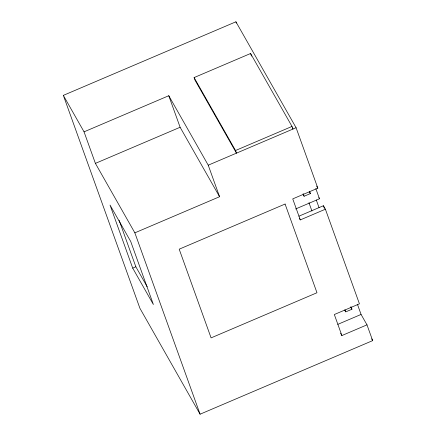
<?xml version="1.0" encoding="UTF-8"?>
<svg xmlns="http://www.w3.org/2000/svg" width="436" height="436" viewBox="0 0 436 436"><rect width="100%" height="100%" fill="white"/><g stroke="black" fill="none" stroke-linecap="round" stroke-linejoin="round"><path stroke-width="0.65" d="M63.334 95.375L235.92 21.8L296.093 127.726L317.839 188.178L292.736 198.881L300.295 219.908L325.398 209.209L359.433 303.827L334.33 314.53L341.889 335.557L366.992 324.853L372.666 340.625L200.08 414.2L139.907 308.274L63.334 95.375L84.05 131.841L95.397 163.38L134.855 232.84L200.08 414.2M194.096 77.581L235.527 150.518L236.476 153.145L195.045 80.213L194.096 77.581L250.58 53.503L292.011 126.435L292.959 129.067L292.289 127.89M84.05 131.841L168.776 95.724L208.234 165.184L219.575 196.723L134.855 232.84M95.397 163.38L180.117 127.263L219.575 196.723M235.527 150.518L292.011 126.435M208.234 165.184L296.093 127.726M132.713 268.129L153.39 304.524L130.702 241.446L110.025 205.051L132.713 268.129L135.852 266.794L147.188 286.752M303.107 194.516L304.094 196.255L310.367 193.579L309.527 191.24M295.603 208.969L319.479 198.789L315.817 188.592M298.922 216.18L323.425 205.732L325.398 209.209M351.122 306.89L351.961 309.228L345.688 311.904L344.93 309.8M337.807 324.357L361.073 314.438L366.992 324.853M316.667 186.118L317.839 188.178M318.825 197.628L319.479 198.789M309.38 191.84L310.367 193.579M371.657 338.848L372.666 340.625M350.648 306.911L351.961 309.228M299.309 218.174L300.295 219.908M344.702 310.165L345.361 311.32M340.576 333.24L341.889 335.557M323.425 205.732L324.346 208.294M357.564 304.671L361.073 314.438M316.285 199.966L319.043 207.634M308.95 202.707L311.936 211.019M303.151 193.628L304.094 196.255M250.58 53.503L251.523 56.13M235.92 21.8L236.377 23.081M168.776 95.724L180.117 127.263M119.121 220.278L135.852 266.794M285.084 204.043L179.191 249.185L211.089 337.884L316.983 292.741L285.084 204.043"/></g></svg>
